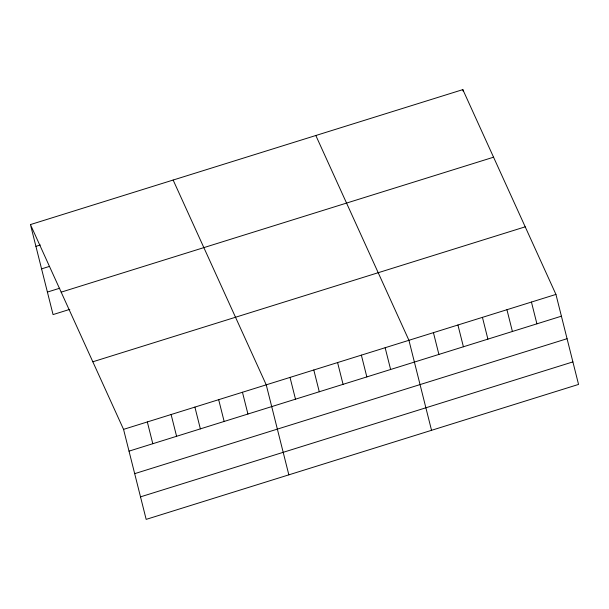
<?xml version="1.0" encoding="UTF-8"?>
<svg xmlns="http://www.w3.org/2000/svg" width="609" height="609" viewBox="0 0 609 609"><rect width="100%" height="100%" fill="white"/><g stroke="black" fill="none" stroke-linecap="round" stroke-linejoin="round"><path stroke-width="0.91" d="M30.45 224.576L462.832 89.622L555.941 294.413L578.55 384.424L146.168 519.378L123.551 429.368L30.45 224.576L53.059 314.587L69.791 309.364M35.916 246.348L40.323 244.978M41.579 268.866L49.504 266.392M47.403 292.069L59.735 288.224M61.174 292.153L493.564 157.198M92.827 361.784L525.217 226.83M123.551 429.368L555.941 294.413M129.024 451.14L561.407 316.185M134.68 473.657L567.063 338.703M140.504 496.86L572.894 361.906M315.827 135.502L408.928 340.294L431.537 430.312M173.139 180.043L266.24 384.835L288.849 474.845M531.436 302.056L536.91 323.836M462.832 89.622L463.289 91.434M506.939 309.707L512.405 331.479M482.435 317.35L487.9 339.129M457.93 325L463.403 346.772M433.433 332.651L438.899 354.423M385.147 347.716L390.62 369.496M361.365 355.138L366.839 376.918M337.584 362.561L343.057 384.34M313.802 369.983L319.276 391.762M290.021 377.405L295.494 399.184M242.458 392.257L247.932 414.029M218.677 399.679L224.15 421.451M194.895 407.101L200.369 428.873M171.114 414.523L176.587 436.295M147.332 421.946L152.806 443.717"/></g></svg>
